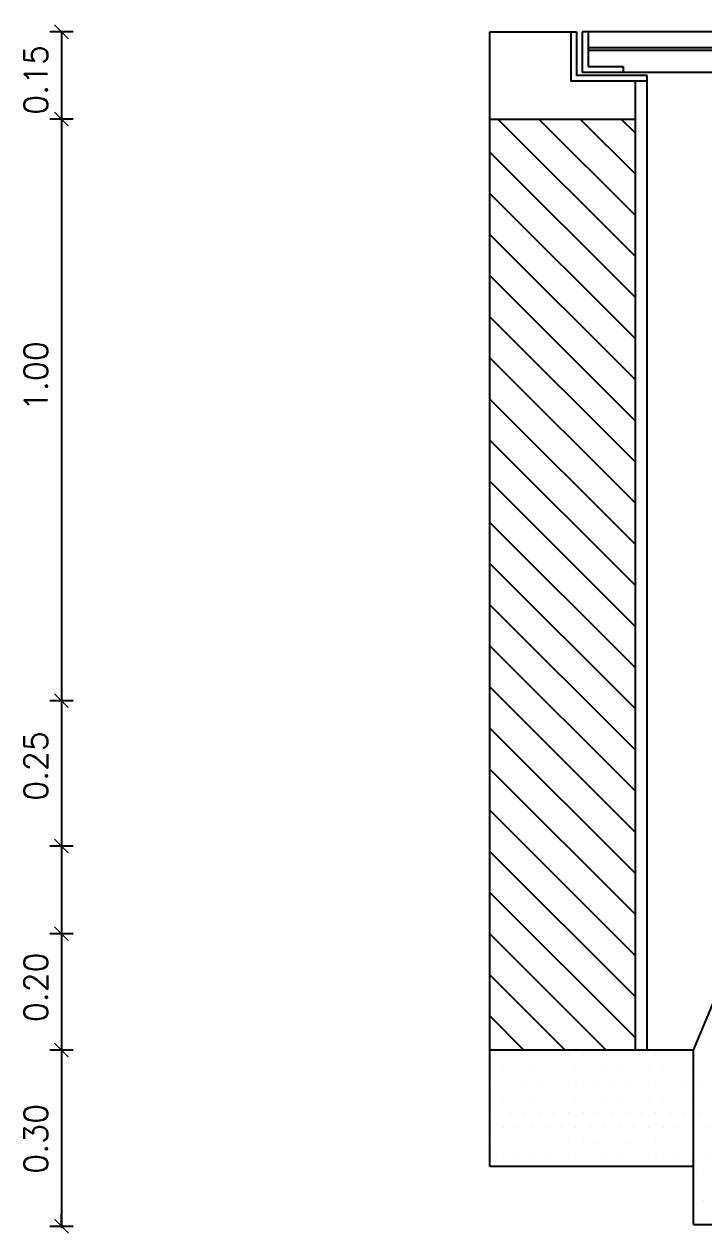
# Model space of a CAD drawing. Extents: x -0.82 to 5.77, y -0.28 to 4.33.
# Drawn here: x 2.739 to 3.906, y 2.253 to 4.333 of the extents above; entities that cross this region are included whole.
import ezdxf
from ezdxf.enums import TextEntityAlignment as Align

# ---------------------------------------------------------------- set-up
doc = ezdxf.new("R2010")
doc.units = 0
doc.header["$LTSCALE"] = 0.1
doc.layers.get('0').update_dxf_attribs({"linetype": 'CONTINUOUS'})
doc.styles.add('ROMANS', font='ROMANS.SHX')

# ---------------------------------------------------------------- blocks, each defined once
blk = doc.blocks.new('COTA')
for p, q in [((0, 50), (0, -50)), ((0, 0), (50, 0))]:
    blk.add_line(p, q)
at = {"const_width": 5}
blk.add_lwpolyline([(-30, -30), (30, 30)], dxfattribs=at)
blk = doc.blocks.new('*X1')
at = {"color": 0}
for p, q in [((3537.5, 22275), (3537.5, 22275)), ((3562.5, 22275), (3562.5, 22275)), ((3587.5, 22275), (3587.5, 22275)), ((3612.5, 22275), (3612.5, 22275)), ((3637.5, 22275), (3637.5, 22275)), ((3662.5, 22275), (3662.5, 22275)), ((3687.5, 22275), (3687.5, 22275)), ((3712.5, 22275), (3712.5, 22275)), ((3737.5, 22275), (3737.5, 22275)), ((3762.5, 22275), (3762.5, 22275)), ((3787.5, 22275), (3787.5, 22275)), ((3812.5, 22275), (3812.5, 22275)), ((3837.5, 22275), (3837.5, 22275)), ((3862.5, 22275), (3862.5, 22275)), ((3887.5, 22275), (3887.5, 22275)), ((3912.5, 22275), (3912.5, 22275)), ((3937.5, 22275), (3937.5, 22275)), ((3962.5, 22275), (3962.5, 22275)), ((3987.5, 22275), (3987.5, 22275)), ((4012.5, 22275), (4012.5, 22275)), ((4037.5, 22275), (4037.5, 22275)), ((4062.5, 22275), (4062.5, 22275)), ((4087.5, 22275), (4087.5, 22275)), ((4112.5, 22275), (4112.5, 22275)), ((3525, 22250), (3525, 22250)), ((3550, 22250), (3550, 22250)), ((3575, 22250), (3575, 22250)), ((3600, 22250), (3600, 22250)), ((3625, 22250), (3625, 22250)), ((3650, 22250), (3650, 22250)), ((3675, 22250), (3675, 22250)), ((3700, 22250), (3700, 22250)), ((3725, 22250), (3725, 22250)), ((3750, 22250), (3750, 22250)), ((3775, 22250), (3775, 22250)), ((3800, 22250), (3800, 22250)), ((3825, 22250), (3825, 22250)), ((3850, 22250), (3850, 22250)), ((3875, 22250), (3875, 22250)), ((3900, 22250), (3900, 22250)), ((3925, 22250), (3925, 22250)), ((3950, 22250), (3950, 22250)), ((3975, 22250), (3975, 22250)), ((4000, 22250), (4000, 22250)), ((4025, 22250), (4025, 22250)), ((4050, 22250), (4050, 22250)), ((4075, 22250), (4075, 22250)), ((4100, 22250), (4100, 22250)), ((3537.5, 22225), (3537.5, 22225)), ((3562.5, 22225), (3562.5, 22225)), ((3587.5, 22225), (3587.5, 22225)), ((3612.5, 22225), (3612.5, 22225)), ((3637.5, 22225), (3637.5, 22225)), ((3662.5, 22225), (3662.5, 22225)), ((3687.5, 22225), (3687.5, 22225)), ((3712.5, 22225), (3712.5, 22225)), ((3737.5, 22225), (3737.5, 22225)), ((3762.5, 22225), (3762.5, 22225)), ((3787.5, 22225), (3787.5, 22225)), ((3812.5, 22225), (3812.5, 22225)), ((3837.5, 22225), (3837.5, 22225)), ((3862.5, 22225), (3862.5, 22225)), ((3887.5, 22225), (3887.5, 22225)), ((3912.5, 22225), (3912.5, 22225)), ((3937.5, 22225), (3937.5, 22225)), ((3962.5, 22225), (3962.5, 22225)), ((3987.5, 22225), (3987.5, 22225)), ((4012.5, 22225), (4012.5, 22225)), ((4037.5, 22225), (4037.5, 22225)), ((4062.5, 22225), (4062.5, 22225)), ((4087.5, 22225), (4087.5, 22225)), ((4112.5, 22225), (4112.5, 22225)), ((3525, 22200), (3525, 22200)), ((3550, 22200), (3550, 22200)), ((3575, 22200), (3575, 22200)), ((3600, 22200), (3600, 22200)), ((3625, 22200), (3625, 22200)), ((3650, 22200), (3650, 22200)), ((3675, 22200), (3675, 22200)), ((3700, 22200), (3700, 22200)), ((3725, 22200), (3725, 22200)), ((3750, 22200), (3750, 22200)), ((3775, 22200), (3775, 22200)), ((3800, 22200), (3800, 22200)), ((3825, 22200), (3825, 22200)), ((3850, 22200), (3850, 22200)), ((3875, 22200), (3875, 22200)), ((3900, 22200), (3900, 22200)), ((3925, 22200), (3925, 22200)), ((3950, 22200), (3950, 22200)), ((3975, 22200), (3975, 22200)), ((4000, 22200), (4000, 22200)), ((4025, 22200), (4025, 22200)), ((4050, 22200), (4050, 22200)), ((4075, 22200), (4075, 22200)), ((4100, 22200), (4100, 22200)), ((3537.5, 22175), (3537.5, 22175)), ((3562.5, 22175), (3562.5, 22175)), ((3587.5, 22175), (3587.5, 22175)), ((3612.5, 22175), (3612.5, 22175)), ((3637.5, 22175), (3637.5, 22175)), ((3662.5, 22175), (3662.5, 22175)), ((3687.5, 22175), (3687.5, 22175)), ((3712.5, 22175), (3712.5, 22175)), ((3737.5, 22175), (3737.5, 22175)), ((3762.5, 22175), (3762.5, 22175)), ((3787.5, 22175), (3787.5, 22175)), ((3812.5, 22175), (3812.5, 22175)), ((3837.5, 22175), (3837.5, 22175)), ((3862.5, 22175), (3862.5, 22175)), ((3887.5, 22175), (3887.5, 22175)), ((3912.5, 22175), (3912.5, 22175)), ((3937.5, 22175), (3937.5, 22175)), ((3962.5, 22175), (3962.5, 22175)), ((3987.5, 22175), (3987.5, 22175)), ((4012.5, 22175), (4012.5, 22175)), ((4037.5, 22175), (4037.5, 22175)), ((4062.5, 22175), (4062.5, 22175)), ((4087.5, 22175), (4087.5, 22175)), ((4112.5, 22175), (4112.5, 22175)), ((3525, 22150), (3525, 22150)), ((3550, 22150), (3550, 22150)), ((3575, 22150), (3575, 22150)), ((3600, 22150), (3600, 22150)), ((3625, 22150), (3625, 22150)), ((3650, 22150), (3650, 22150)), ((3675, 22150), (3675, 22150)), ((3700, 22150), (3700, 22150)), ((3725, 22150), (3725, 22150)), ((3750, 22150), (3750, 22150)), ((3775, 22150), (3775, 22150)), ((3800, 22150), (3800, 22150)), ((3825, 22150), (3825, 22150)), ((3850, 22150), (3850, 22150)), ((3875, 22150), (3875, 22150)), ((3900, 22150), (3900, 22150)), ((3925, 22150), (3925, 22150)), ((3950, 22150), (3950, 22150)), ((3975, 22150), (3975, 22150)), ((4000, 22150), (4000, 22150)), ((4025, 22150), (4025, 22150)), ((4050, 22150), (4050, 22150)), ((4075, 22150), (4075, 22150)), ((4100, 22150), (4100, 22150)), ((3537.5, 22125), (3537.5, 22125)), ((3562.5, 22125), (3562.5, 22125)), ((3587.5, 22125), (3587.5, 22125)), ((3612.5, 22125), (3612.5, 22125)), ((3637.5, 22125), (3637.5, 22125)), ((3662.5, 22125), (3662.5, 22125)), ((3687.5, 22125), (3687.5, 22125)), ((3712.5, 22125), (3712.5, 22125)), ((3737.5, 22125), (3737.5, 22125)), ((3762.5, 22125), (3762.5, 22125)), ((3787.5, 22125), (3787.5, 22125)), ((3812.5, 22125), (3812.5, 22125)), ((3837.5, 22125), (3837.5, 22125)), ((3862.5, 22125), (3862.5, 22125)), ((3887.5, 22125), (3887.5, 22125)), ((3912.5, 22125), (3912.5, 22125)), ((3937.5, 22125), (3937.5, 22125)), ((3962.5, 22125), (3962.5, 22125)), ((3987.5, 22125), (3987.5, 22125)), ((4012.5, 22125), (4012.5, 22125)), ((4037.5, 22125), (4037.5, 22125)), ((4062.5, 22125), (4062.5, 22125)), ((4087.5, 22125), (4087.5, 22125)), ((4112.5, 22125), (4112.5, 22125)), ((3525, 22100), (3525, 22100)), ((3550, 22100), (3550, 22100)), ((3575, 22100), (3575, 22100)), ((3600, 22100), (3600, 22100)), ((3625, 22100), (3625, 22100)), ((3650, 22100), (3650, 22100)), ((3675, 22100), (3675, 22100)), ((3700, 22100), (3700, 22100)), ((3725, 22100), (3725, 22100)), ((3750, 22100), (3750, 22100)), ((3775, 22100), (3775, 22100)), ((3800, 22100), (3800, 22100)), ((3825, 22100), (3825, 22100)), ((3850, 22100), (3850, 22100)), ((3875, 22100), (3875, 22100)), ((3900, 22100), (3900, 22100)), ((3925, 22100), (3925, 22100)), ((3950, 22100), (3950, 22100)), ((3975, 22100), (3975, 22100)), ((4000, 22100), (4000, 22100)), ((4025, 22100), (4025, 22100)), ((4050, 22100), (4050, 22100)), ((4075, 22100), (4075, 22100)), ((4100, 22100), (4100, 22100))]:
    blk.add_line(p, q, dxfattribs=at)

msp = doc.modelspace()

# ---------------------------------------------------------------- linework, layer by layer
for p, q in [((2.8028, 4.31975), (2.8028, 2.26287)), ((3.53888, 2.36913), (3.53888, 4.31975)), ((3.53888, 4.31975), (3.68778, 4.31975)), ((3.67778, 4.31975), (3.67778, 4.23475)), ((3.68778, 4.31975), (3.68778, 4.24475)), ((4.98002, 4.31975), (3.69775, 4.31975)), ((3.69775, 4.31975), (3.69775, 4.24975)), ((3.70775, 4.31975), (3.70775, 4.25975)), ((4.97002, 4.29194), (3.70775, 4.29194)), ((4.97002, 4.28733), (3.70775, 4.28733)), ((3.80888, 4.24475), (3.68778, 4.24475)), ((4.98002, 4.24975), (3.69775, 4.24975)), ((3.70775, 4.25975), (3.76775, 4.25975)), ((3.76775, 4.25975), (3.76775, 4.24975)), ((3.80888, 2.56913), (3.80888, 4.24475)), ((3.80888, 4.23475), (3.67778, 4.23475)), ((3.78888, 2.56913), (3.78888, 4.23475)), ((3.53888, 4.16975), (3.78888, 4.16975)), ((3.88888, 2.56913), (4.13888, 3.16975)), ((3.78888, 2.56913), (3.53888, 2.56913)), ((3.53888, 2.36913), (3.53888, 2.56913)), ((3.88888, 2.56913), (3.78888, 2.56913)), ((3.88888, 2.26913), (3.88888, 2.56913)), ((3.88888, 2.36913), (3.53888, 2.36913)), ((3.88888, 2.26913), (4.78888, 2.26913))]:
    msp.add_line(p, q)
at = {"color": 0}
for p, q in [((3.78888, 3.93332), (3.55244, 4.16975)), ((3.78888, 4.00403), (3.62315, 4.16975)), ((3.78888, 4.07474), (3.69387, 4.16975)), ((3.78888, 4.14545), (3.76458, 4.16975)), ((3.78888, 3.8626), (3.53888, 4.1126)), ((3.78888, 3.79189), (3.53888, 4.04189)), ((3.78888, 3.72118), (3.53888, 3.97118)), ((3.78888, 3.65047), (3.53888, 3.90047)), ((3.78888, 3.57976), (3.53888, 3.82976)), ((3.78888, 3.50905), (3.53888, 3.75905)), ((3.78888, 3.43834), (3.53888, 3.68834)), ((3.78888, 3.36763), (3.53888, 3.61763)), ((3.78888, 3.29692), (3.53888, 3.54692)), ((3.78888, 3.22621), (3.53888, 3.47621)), ((3.78888, 3.1555), (3.53888, 3.4055)), ((3.78888, 3.08479), (3.53888, 3.33479)), ((3.78888, 3.01408), (3.53888, 3.26408)), ((3.78888, 2.94337), (3.53888, 3.19337)), ((3.78888, 2.87266), (3.53888, 3.12266)), ((3.78888, 2.80194), (3.53888, 3.05194)), ((3.78888, 2.73123), (3.53888, 2.98123)), ((3.78888, 2.66052), (3.53888, 2.91052)), ((3.78888, 2.58981), (3.53888, 2.83981)), ((3.73885, 2.56913), (3.53888, 2.7691)), ((3.66814, 2.56913), (3.53888, 2.69839)), ((3.59743, 2.56913), (3.53888, 2.62768)), ((3.90512, 2.58667), (3.90512, 2.58667)), ((3.90634, 2.35987), (3.90634, 2.35987)), ((3.90634, 2.30987), (3.90634, 2.30987))]:
    msp.add_line(p, q, dxfattribs=at)

# ---------------------------------------------------------------- block references
at = {"color": 0, "linetype": 'BYBLOCK', "xscale": 0.0004, "yscale": 0.0004, "zscale": 0.0004}
for p, rotation in [((2.8028, 4.31975), 270), ((2.8028, 4.16975), 270), ((2.8028, 3.16975), 270), ((2.8028, 2.91975), 270), ((2.8028, 2.76913), 270), ((2.8028, 2.56913), 270), ((2.8028, 2.26617), 90)]:
    msp.add_blockref('COTA', p, dxfattribs=dict(at, rotation=rotation))
at = {"xscale": -0.001, "yscale": 0.001, "zscale": 0.001}
msp.add_blockref('*X1', (7.66152, -19.71404), dxfattribs=at)

# ---------------------------------------------------------------- texts
at = {"color": 0, "linetype": 'BYBLOCK', "style": 'ROMANS'}
for s, p in [('0.15', (2.75878, 4.23696)), ('1.00', (2.75878, 3.72767)), ('0.25', (2.75878, 3.05739)), ('0.20', (2.75878, 2.67692)), ('0.30', (2.75878, 2.41649))]:
    msp.add_text(s, height=0.04, rotation=90, dxfattribs=at).set_placement(p, align=Align.MIDDLE)

doc.saveas('drawing.dxf')
